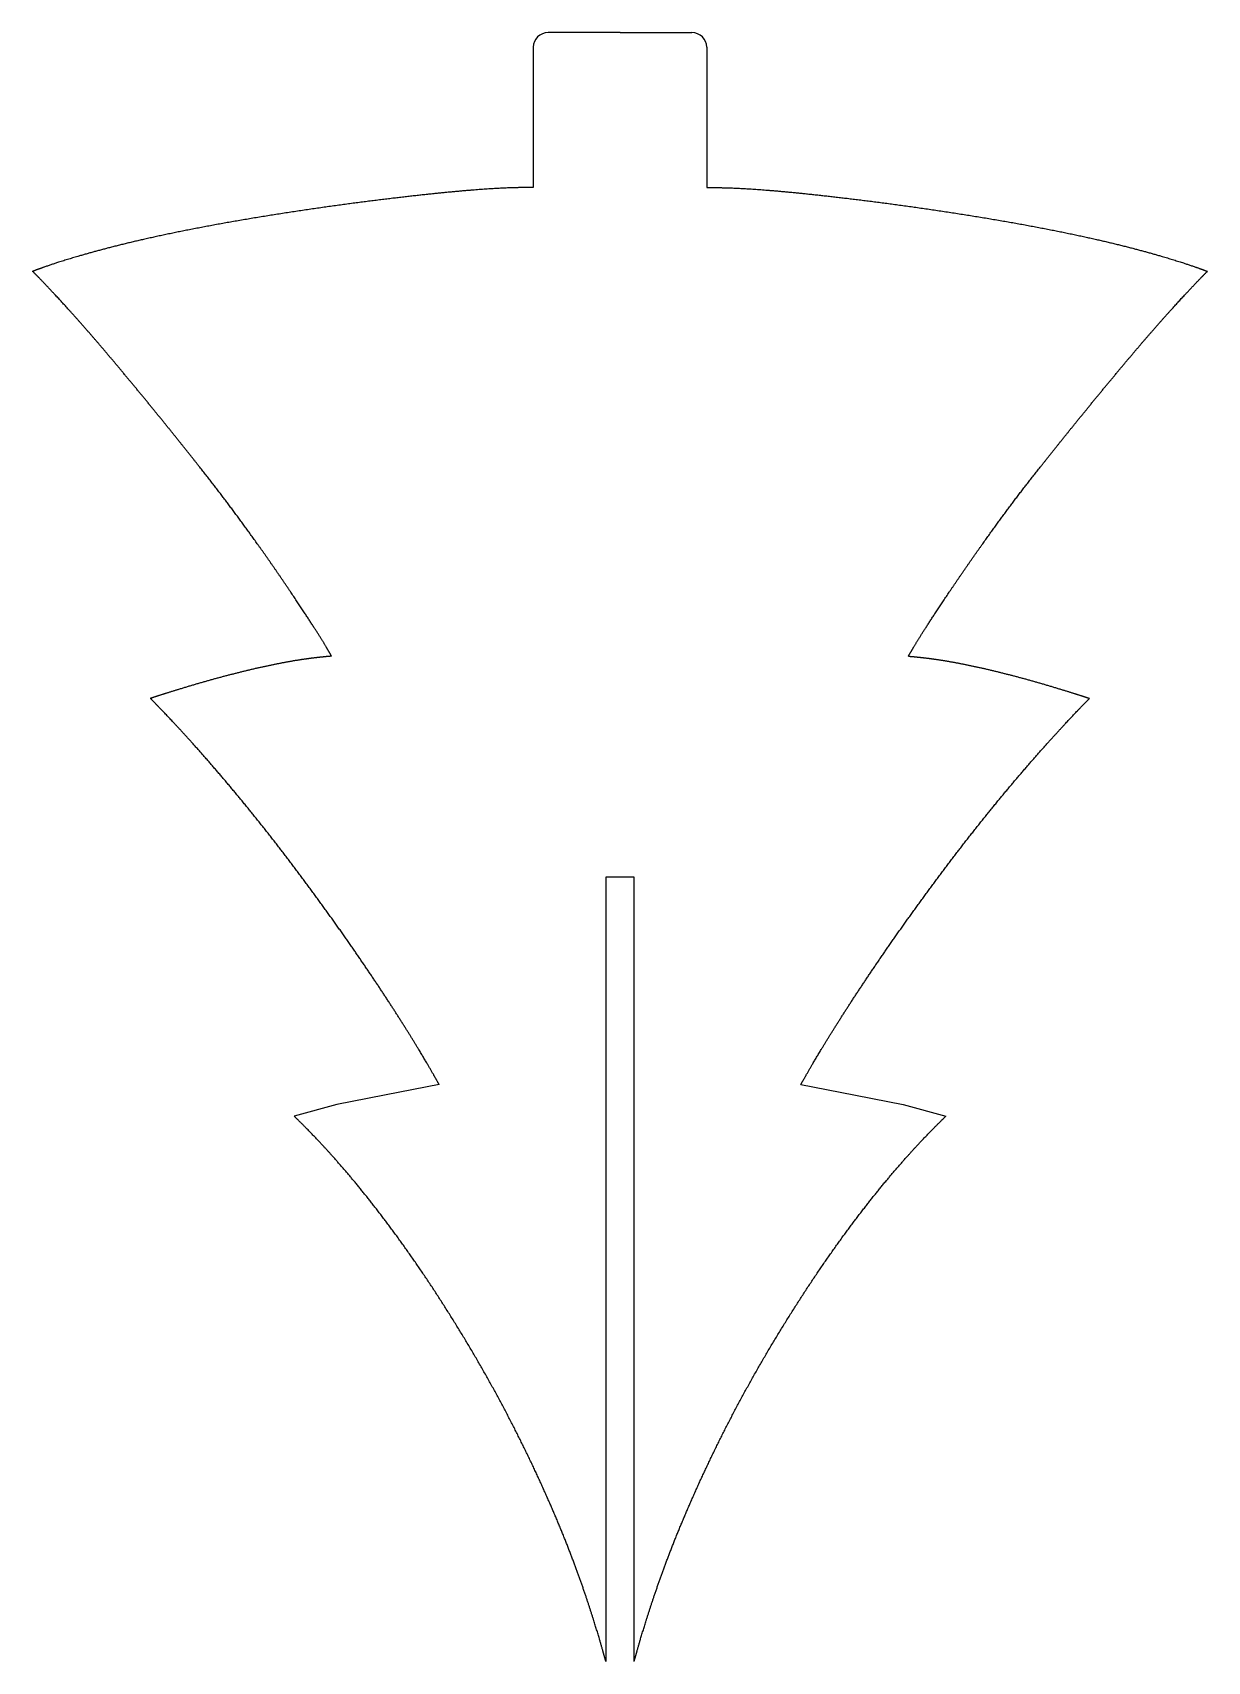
# Model space of a CAD drawing. Header units: inches. Extents: x -37.4 to -29.1, y -6 to 5.6.
import ezdxf

# ---------------------------------------------------------------- set-up
doc = ezdxf.new("R2010")
doc.units = ezdxf.units.IN
doc.layers.get('0').update_dxf_attribs({"linetype": 'CONTINUOUS'})

msp = doc.modelspace()

# ---------------------------------------------------------------- linework, layer by layer
for p, q in [((-33.246, 5.555), (-33.756, 5.555)), ((-33.246, 5.555), (-32.736, 5.555)), ((-33.861, 5.45), (-33.861, 4.454)), ((-32.631, 5.45), (-32.631, 4.454)), ((-33.246, -0.44), (-33.346, -0.44)), ((-33.346, -0.44), (-33.346, -6.004)), ((-33.146, -0.44), (-33.246, -0.44)), ((-33.146, -6.004), (-33.146, -0.44)), ((-34.529, -1.91), (-34.809, -1.965)), ((-31.963, -1.91), (-31.683, -1.965)), ((-35.254, -2.053), (-35.557, -2.136)), ((-34.809, -1.965), (-35.254, -2.053)), ((-31.683, -1.965), (-31.238, -2.053)), ((-31.238, -2.053), (-30.935, -2.136))]:
    msp.add_line(p, q)
for centre, start, end in [((-33.756, 5.45), 90, 180), ((-32.736, 5.45), 0, 90)]:
    msp.add_arc(centre, 0.105, start, end)
for points in [[(-33.861, 4.454), (-33.884, 4.454), (-33.931, 4.455), (-34.013, 4.454), (-34.142, 4.448), (-34.336, 4.434), (-34.563, 4.412), (-34.819, 4.384), (-35.099, 4.349), (-35.394, 4.309), (-35.695, 4.263), (-35.993, 4.214), (-36.28, 4.161), (-36.551, 4.105), (-36.801, 4.047), (-37.029, 3.986), (-37.194, 3.937), (-37.308, 3.899), (-37.379, 3.873), (-37.413, 3.86)], [(-32.631, 4.454), (-32.609, 4.454), (-32.561, 4.455), (-32.479, 4.454), (-32.35, 4.448), (-32.156, 4.434), (-31.929, 4.412), (-31.673, 4.384), (-31.393, 4.349), (-31.098, 4.309), (-30.797, 4.263), (-30.499, 4.214), (-30.212, 4.161), (-29.941, 4.105), (-29.691, 4.047), (-29.463, 3.986), (-29.298, 3.937), (-29.185, 3.899), (-29.113, 3.873), (-29.079, 3.86)], [(-35.292, 1.129), (-35.298, 1.14), (-35.311, 1.162), (-35.334, 1.201), (-35.37, 1.261), (-35.427, 1.349), (-35.493, 1.451), (-35.568, 1.564), (-35.649, 1.683), (-35.733, 1.806), (-35.819, 1.927), (-35.903, 2.044), (-35.986, 2.157), (-36.068, 2.266), (-36.15, 2.373), (-36.236, 2.482), (-36.326, 2.595), (-36.421, 2.714), (-36.521, 2.837), (-36.625, 2.965), (-36.732, 3.094), (-36.839, 3.222), (-36.944, 3.347), (-37.047, 3.465), (-37.146, 3.577), (-37.24, 3.68), (-37.312, 3.756), (-37.363, 3.81), (-37.397, 3.844), (-37.413, 3.86)], [(-31.2, 1.129), (-31.194, 1.14), (-31.181, 1.162), (-31.158, 1.201), (-31.122, 1.261), (-31.065, 1.349), (-30.999, 1.451), (-30.924, 1.564), (-30.843, 1.683), (-30.759, 1.806), (-30.673, 1.927), (-30.589, 2.044), (-30.506, 2.157), (-30.425, 2.266), (-30.342, 2.373), (-30.256, 2.482), (-30.166, 2.595), (-30.071, 2.714), (-29.971, 2.837), (-29.867, 2.965), (-29.76, 3.094), (-29.653, 3.222), (-29.548, 3.347), (-29.445, 3.465), (-29.346, 3.577), (-29.252, 3.68), (-29.18, 3.756), (-29.129, 3.81), (-29.095, 3.844), (-29.079, 3.86)], [(-35.292, 1.129), (-35.306, 1.128), (-35.334, 1.126), (-35.376, 1.121), (-35.435, 1.115), (-35.511, 1.104), (-35.591, 1.091), (-35.673, 1.075), (-35.759, 1.058), (-35.847, 1.038), (-35.937, 1.016), (-36.028, 0.993), (-36.119, 0.969), (-36.211, 0.943), (-36.303, 0.916), (-36.394, 0.888), (-36.467, 0.866), (-36.522, 0.848), (-36.559, 0.836), (-36.577, 0.83)], [(-31.2, 1.129), (-31.186, 1.128), (-31.158, 1.126), (-31.116, 1.121), (-31.057, 1.115), (-30.981, 1.104), (-30.902, 1.091), (-30.819, 1.075), (-30.733, 1.058), (-30.645, 1.038), (-30.555, 1.016), (-30.464, 0.993), (-30.373, 0.969), (-30.281, 0.943), (-30.189, 0.916), (-30.098, 0.888), (-30.025, 0.866), (-29.97, 0.848), (-29.934, 0.836), (-29.915, 0.83)], [(-34.529, -1.91), (-34.546, -1.881), (-34.58, -1.82), (-34.634, -1.727), (-34.712, -1.597), (-34.821, -1.424), (-34.939, -1.241), (-35.068, -1.05), (-35.205, -0.851), (-35.35, -0.648), (-35.5, -0.443), (-35.654, -0.24), (-35.809, -0.042), (-35.965, 0.149), (-36.12, 0.333), (-36.274, 0.508), (-36.396, 0.641), (-36.487, 0.737), (-36.547, 0.799), (-36.577, 0.83)], [(-31.963, -1.91), (-31.946, -1.881), (-31.912, -1.82), (-31.858, -1.727), (-31.78, -1.597), (-31.671, -1.424), (-31.553, -1.241), (-31.424, -1.05), (-31.287, -0.851), (-31.142, -0.648), (-30.992, -0.443), (-30.838, -0.24), (-30.683, -0.042), (-30.527, 0.149), (-30.372, 0.333), (-30.218, 0.508), (-30.096, 0.641), (-30.006, 0.737), (-29.945, 0.799), (-29.915, 0.83)]]:
    msp.add_open_spline(points, degree=5)
for points in [[(-33.346, -6.004), (-33.354, -5.978), (-33.372, -5.912), (-33.403, -5.805), (-33.45, -5.653), (-33.517, -5.452), (-33.599, -5.229), (-33.692, -4.998), (-33.796, -4.76), (-33.911, -4.515), (-34.036, -4.266), (-34.172, -4.014), (-34.316, -3.764), (-34.467, -3.519), (-34.621, -3.281), (-34.778, -3.054), (-34.936, -2.84), (-35.093, -2.641), (-35.249, -2.456), (-35.373, -2.321), (-35.465, -2.226), (-35.526, -2.166), (-35.557, -2.136)], [(-33.146, -6.004), (-33.138, -5.978), (-33.12, -5.912), (-33.089, -5.805), (-33.042, -5.653), (-32.975, -5.452), (-32.893, -5.229), (-32.8, -4.998), (-32.696, -4.76), (-32.581, -4.515), (-32.456, -4.266), (-32.32, -4.014), (-32.176, -3.764), (-32.025, -3.519), (-31.871, -3.281), (-31.714, -3.054), (-31.556, -2.84), (-31.399, -2.641), (-31.243, -2.456), (-31.119, -2.321), (-31.027, -2.226), (-30.966, -2.166), (-30.935, -2.136)]]:
    msp.add_open_spline(points, degree=5, knots=[0.1161439, 0.1161439, 0.1161439, 0.1161439, 0.1161439, 0.1161439, 0.15, 0.2, 0.25, 0.3, 0.35, 0.4, 0.45, 0.5, 0.55, 0.6, 0.65, 0.7, 0.75, 0.8, 0.85, 0.9, 0.95, 1, 1, 1, 1, 1, 1])

doc.saveas('drawing.dxf')
